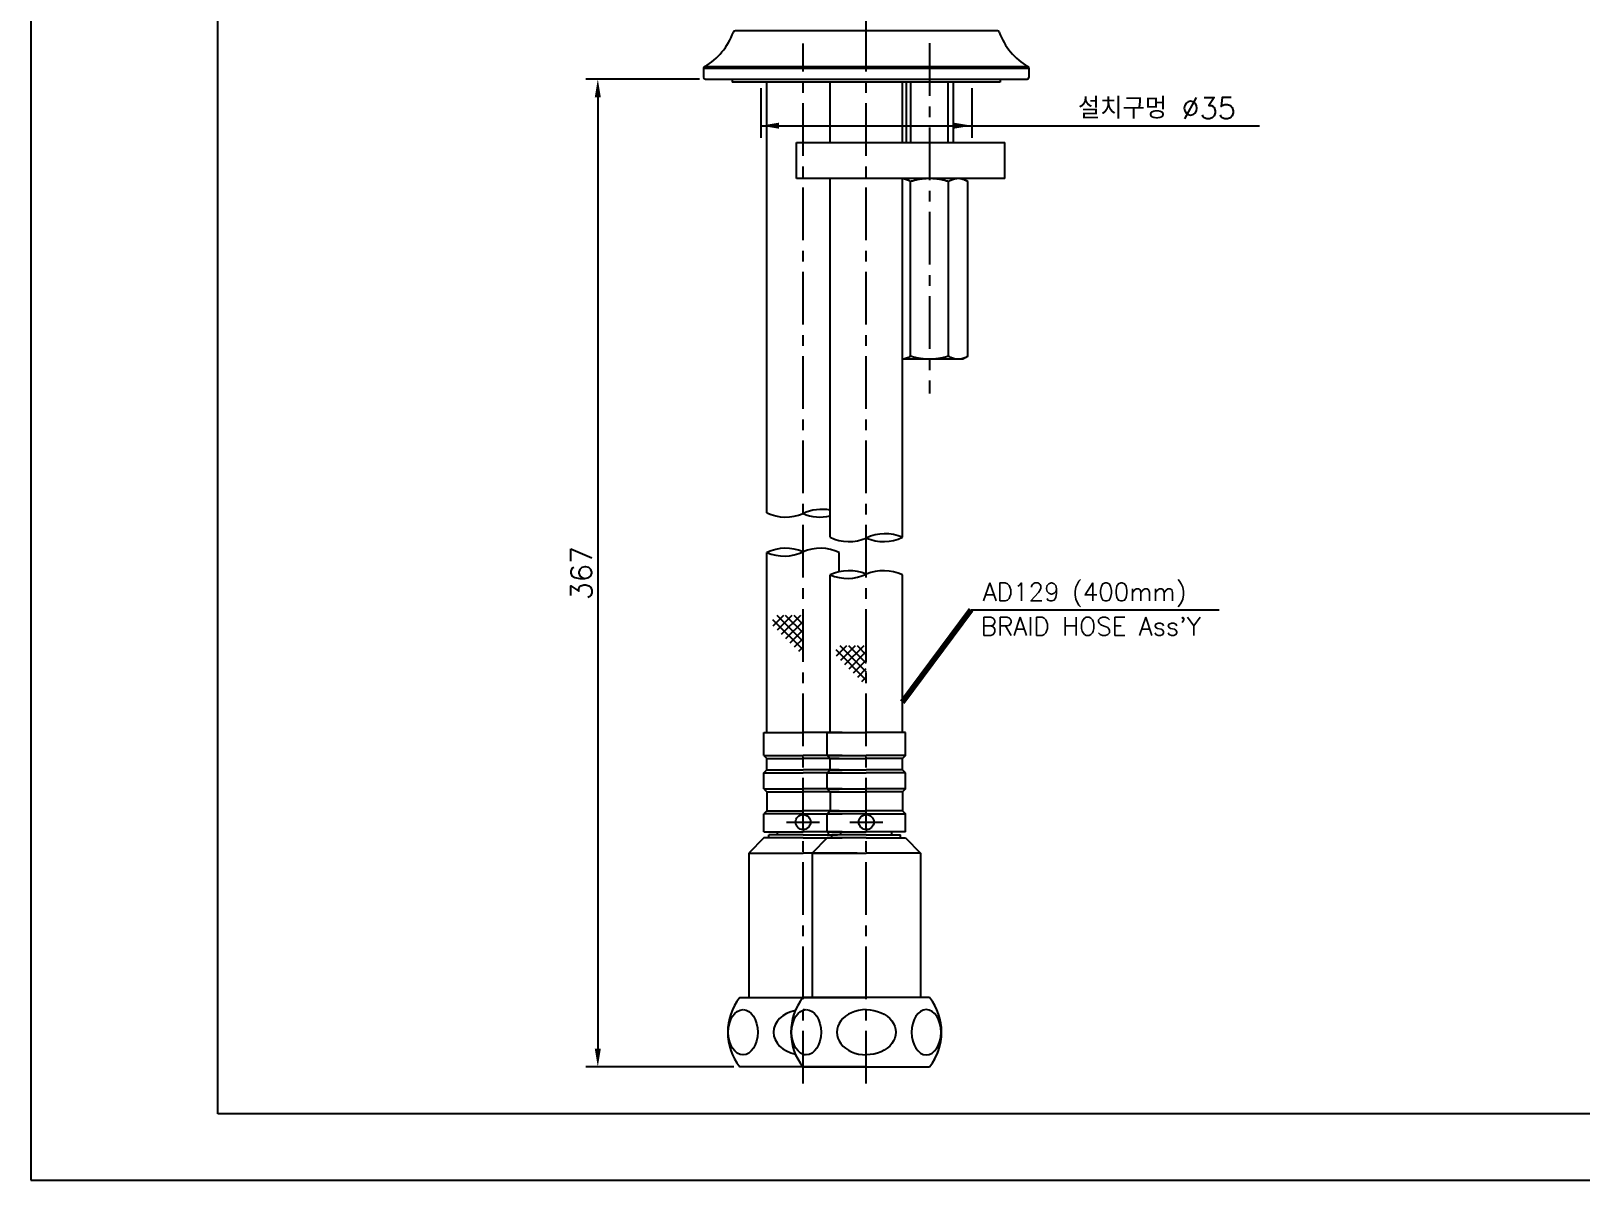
# Model space of a CAD drawing. Extents: x 30 to 624, y 450 to 870.
# Drawn here: x 30 to 287.3, y 450 to 640.8 of the extents above; entities that cross this region are included whole.
import ezdxf

# ---------------------------------------------------------------- set-up
doc = ezdxf.new("R2010")
doc.units = 0
doc.header["$LTSCALE"] = 7
doc.header["$MEASUREMENT"] = 0
doc.linetypes.add('CENTER', pattern=[2, 1.25, -0.25, 0.25, -0.25])
doc.layers.get('0').update_dxf_attribs({"color": 2, "linetype": 'CONTINUOUS'})
for name, color, linetype in [('CL', 1, 'CENTER'), ('D', 2, 'CONTINUOUS'), ('DIM', 2, 'CONTINUOUS'), ('DWG', 7, 'CONTINUOUS')]:
    doc.layers.add(name, color=color, linetype=linetype)
doc.styles.add('GHS', font='ROMANS', dxfattribs={"bigfont": 'GHS'})
doc.dimstyles.new('STANDARD$7', dxfattribs={"dimtxt": 3.5, "dimasz": 3, "dimexe": 1, "dimexo": 0.0625, "dimgap": 1, "dimtad": 1, "dimdec": 4, "dimzin": 0, "dimdsep": 46, "dimtxsty": 'GHS', "dimcen": 1, "dimclrt": 2, "dimadec": 0, "dimazin": 0, "dimtfac": 1, "dimtdec": 4, "dimtofl": 0, "dimtmove": 0, "dimatfit": 3, "dimfxl": 0, "dimtolj": 1, "dimtzin": 0, "dimarcsym": 0})

msp = doc.modelspace()

# ---------------------------------------------------------------- linework, layer by layer
for p, q in [((30, 870), (30, 450)), ((30, 450), (624, 450))]:
    msp.add_line(p, q)
at = {"color": 4}
for p, q in [((61, 461), (61, 836)), ((610, 461), (61, 461))]:
    msp.add_line(p, q, dxfattribs=at)
at = {"color": 7, "linetype": 'Continuous'}
for p, q in [((190.45, 640.75), (146.87, 640.75)), ((141.66, 634.58), (195.66, 634.58)), ((141.66, 634.58), (141.66, 633.05)), ((141.81, 634.84), (195.51, 634.84)), ((195.66, 634.58), (195.66, 633.05)), ((141.96, 632.75), (195.36, 632.75)), ((146.41, 632.75), (146.41, 632.25)), ((190.91, 632.25), (146.41, 632.25)), ((152.16, 560.76), (152.16, 632.25)), ((162.66, 622.25), (162.66, 632.25)), ((174.66, 622.25), (174.66, 632.25)), ((175.26, 632.25), (175.26, 622.25)), ((183.06, 632.25), (183.06, 622.25)), ((190.91, 632.75), (190.91, 632.25)), ((157.1, 622.25), (191.66, 622.25)), ((157.1, 616.25), (157.1, 622.25)), ((191.66, 616.25), (191.66, 622.25)), ((191.66, 616.25), (157.1, 616.25)), ((162.66, 556.7), (162.66, 616.25)), ((174.66, 556.7), (174.66, 616.25)), ((175.98, 586.74), (175.98, 615.76)), ((182.33, 586.74), (182.33, 615.76)), ((184.66, 616.25), (185.51, 615.76)), ((185.51, 586.74), (185.51, 615.76)), ((185.51, 586.74), (184.66, 586.25)), ((184.66, 586.25), (174.66, 586.25))]:
    msp.add_line(p, q, dxfattribs=at)
at = {"color": 2, "linetype": 'Continuous'}
for p, q in [((176.06, 622.25), (176.06, 632.25)), ((182.26, 622.25), (182.26, 632.25))]:
    msp.add_line(p, q, dxfattribs=at)
at = {"color": 2}
for p, q in [((153.08, 543.07), (158.16, 537.99)), ((153.2, 542.02), (154.95, 543.78)), ((153.79, 543.78), (158.16, 539.41)), ((153.91, 541.32), (156.37, 543.78)), ((154.61, 540.61), (157.78, 543.78)), ((155.2, 543.78), (158.16, 540.82)), ((156.62, 543.78), (158.16, 542.23)), ((158.03, 543.78), (158.16, 543.65)), ((155.32, 539.9), (158.16, 542.74)), ((156.03, 539.2), (158.16, 541.33)), ((156.73, 538.49), (158.16, 539.91)), ((157.44, 537.78), (158.16, 538.5)), ((163.58, 538.05), (168.66, 532.97)), ((163.7, 537), (165.45, 538.75)), ((164.29, 538.75), (168.66, 534.38)), ((164.41, 536.29), (166.87, 538.75)), ((165.11, 535.59), (168.28, 538.75)), ((165.7, 538.75), (168.66, 535.8)), ((167.12, 538.75), (168.66, 537.21)), ((168.53, 538.75), (168.66, 538.63)), ((165.82, 534.88), (168.66, 537.72)), ((166.53, 534.17), (168.66, 536.3)), ((167.23, 533.47), (168.66, 534.89)), ((167.94, 532.76), (168.66, 533.48))]:
    msp.add_line(p, q, dxfattribs=at)
at = {"color": 7, "linetype": 'Continuous'}
for centre, radius, start, end in [((146.87, 640.45), 0.3, 90, 159.9002), ((190.45, 640.45), 0.3, 20.0998, 90), ((136.26, 644.33), 11, 300.2931, 339.9002), ((201.06, 644.33), 11, 200.0998, 239.7069), ((141.96, 634.58), 0.3, 120.2931, 180), ((141.96, 633.05), 0.3, 180, 270), ((195.36, 633.05), 0.3, 270, 0), ((195.36, 634.58), 0.3, 0, 59.7069)]:
    msp.add_arc(centre, radius, start, end, dxfattribs=at)
at = {"color": 2, "linetype": 'Continuous'}
for centre, start, end in [((161.3, 553.97), 79.3484, 115.2076), ((155.3, 567.43), 244.7924, 292.8559), ((161.02, 567.43), 247.1441, 282.8454), ((165.8, 563.37), 244.7924, 292.8559), ((171.8, 549.91), 67.1441, 115.2076), ((171.52, 563.37), 247.1441, 295.2076), ((155.3, 547.5), 67.1441, 115.2076), ((155.02, 560.96), 247.1441, 295.2076), ((161.02, 547.5), 64.7924, 112.8559), ((165.8, 543.78), 67.1441, 115.2076), ((171.52, 543.78), 64.7924, 112.8559), ((165.52, 557.24), 247.1441, 295.2076)]:
    msp.add_arc(centre, 7.37, start, end, dxfattribs=at)
at = {"color": 7, "linetype": 'Continuous'}
for points in [[(175.98, 615.76), (175.87, 615.82), (175.66, 615.94), (175.34, 616.07), (175.02, 616.17), (174.8, 616.22), (174.67, 616.23), (174.66, 616.24)], [(175.98, 586.74), (175.87, 586.68), (175.66, 586.56), (175.34, 586.43), (175.02, 586.33), (174.8, 586.28), (174.67, 586.27), (174.66, 586.27)]]:
    msp.add_open_spline(points, degree=3, knots=[0, 0, 0, 0, 0.376233, 0.723004, 1.051408, 1.368859, 1.417367, 1.417367, 1.417367, 1.417367], dxfattribs=at)
for points in [[(178.11, 616.19), (177.9, 616.17), (177.27, 616.07), (176.64, 615.93), (175.98, 615.76)], [(178.12, 616.19), (178.11, 616.19)], [(179.16, 616.25), (178.53, 616.23), (178.12, 616.19)], [(182.33, 615.76), (181.67, 615.93), (181.04, 616.07), (180.41, 616.17), (179.78, 616.23), (179.16, 616.25)], [(183.92, 616.25), (183.61, 616.23), (183.3, 616.17), (182.98, 616.07), (182.67, 615.94), (182.33, 615.76)], [(185.51, 615.76), (185.18, 615.94), (184.86, 616.07), (184.54, 616.17), (184.23, 616.23), (183.92, 616.25)], [(179.16, 586.25), (178.53, 586.27), (177.9, 586.33), (177.27, 586.43), (176.64, 586.57), (175.98, 586.74)], [(182.33, 586.74), (181.67, 586.57), (181.04, 586.43), (180.41, 586.33), (179.78, 586.27), (179.16, 586.25)], [(183.92, 586.25), (183.61, 586.27), (183.3, 586.33), (182.98, 586.43), (182.67, 586.57), (182.33, 586.74)], [(185.51, 586.74), (185.18, 586.57), (184.86, 586.43), (184.54, 586.33), (184.23, 586.27), (183.92, 586.25)]]:
    msp.add_spline(points, degree=3, dxfattribs=at)
at = {"layer": 'CL'}
for p, q in [((168.66, 466), (168.66, 754.27)), ((158.16, 466), (158.16, 638.66)), ((179.16, 638.71), (179.16, 580.57)), ((155.41, 509.42), (160.91, 509.42)), ((165.91, 509.42), (171.41, 509.42))]:
    msp.add_line(p, q, dxfattribs=at)
at = {"layer": 'D'}
msp.add_line((186.08, 544.64), (227.26, 544.64), dxfattribs=at)
at = {"layer": 'DIM'}
for p, q in [((140.96, 632.75), (122.09, 632.75)), ((151.16, 631.25), (151.16, 623.03)), ((186.16, 631.25), (186.16, 623.03)), ((124.09, 629.75), (124.09, 471.78)), ((151.16, 625.03), (186.16, 625.03)), ((186.16, 625.03), (233.93, 625.03)), ((146.66, 468.78), (122.09, 468.78))]:
    msp.add_line(p, q, dxfattribs=at)
for points in [[(123.59, 629.75), (124.59, 629.75), (124.09, 632.75)], [(154.16, 624.53), (154.16, 625.53), (151.16, 625.03)], [(183.16, 624.53), (183.16, 625.53), (186.16, 625.03)], [(123.59, 471.78), (124.59, 471.78), (124.09, 468.78)]]:
    msp.add_solid(points, dxfattribs=at)
at = {"layer": 'DWG'}
for p, q in [((152.16, 524.28), (152.16, 554.17)), ((164.16, 550.97), (164.16, 554.17)), ((162.66, 524.28), (162.66, 550.45)), ((174.66, 524.28), (174.66, 550.45)), ((164.16, 537.46), (164.16, 537.47)), ((151.66, 520.45), (151.66, 524.28)), ((151.66, 524.28), (158.16, 524.28)), ((161.66, 524.28), (158.16, 524.28)), ((164.66, 524.28), (158.16, 524.28)), ((162.16, 520.45), (162.16, 524.28)), ((162.16, 524.28), (168.66, 524.28)), ((175.16, 524.28), (168.66, 524.28)), ((172.16, 524.28), (168.66, 524.28)), ((175.16, 520.45), (175.16, 524.28)), ((151.66, 520.45), (152.16, 519.95)), ((151.66, 520.45), (158.16, 520.45)), ((152.16, 518.11), (152.16, 519.95)), ((152.16, 519.95), (158.16, 519.95)), ((164.66, 520.45), (158.16, 520.45)), ((164.16, 519.95), (158.16, 519.95)), ((162.16, 520.45), (168.66, 520.45)), ((162.16, 520.45), (162.66, 519.95)), ((162.66, 519.95), (168.66, 519.95)), ((162.66, 518.11), (162.66, 519.95)), ((175.16, 520.45), (168.66, 520.45)), ((174.66, 519.95), (168.66, 519.95)), ((175.16, 520.45), (174.66, 519.95)), ((174.66, 518.11), (174.66, 519.95)), ((151.66, 517.61), (152.16, 518.11)), ((151.66, 514.95), (151.66, 517.61)), ((151.66, 517.61), (158.16, 517.61)), ((152.16, 518.11), (158.16, 518.11)), ((164.16, 518.11), (158.16, 518.11)), ((164.66, 517.61), (158.16, 517.61)), ((162.16, 517.61), (162.66, 518.11)), ((162.16, 517.61), (168.66, 517.61)), ((162.16, 514.95), (162.16, 517.61)), ((162.66, 518.11), (168.66, 518.11)), ((174.66, 518.11), (168.66, 518.11)), ((175.16, 517.61), (168.66, 517.61)), ((175.16, 517.61), (174.66, 518.11)), ((175.16, 514.95), (175.16, 517.61)), ((151.66, 514.95), (152.16, 514.45)), ((151.66, 514.95), (158.16, 514.95)), ((164.66, 514.95), (158.16, 514.95)), ((162.16, 514.95), (168.66, 514.95)), ((162.16, 514.95), (162.66, 514.45)), ((175.16, 514.95), (168.66, 514.95)), ((175.16, 514.95), (174.66, 514.45)), ((152.16, 514.45), (158.16, 514.45)), ((152.16, 514.45), (152.16, 511.28)), ((164.16, 514.45), (158.16, 514.45)), ((162.66, 514.45), (168.66, 514.45)), ((162.66, 514.45), (162.66, 511.28)), ((174.66, 514.45), (168.66, 514.45)), ((174.66, 514.45), (174.66, 511.28)), ((152.16, 511.28), (151.66, 510.78)), ((151.66, 507.78), (151.66, 510.78)), ((158.16, 510.78), (151.66, 510.78)), ((152.16, 511.28), (158.16, 511.28)), ((164.16, 511.28), (158.16, 511.28)), ((158.16, 510.78), (164.66, 510.78)), ((162.66, 511.28), (162.16, 510.78)), ((168.66, 510.78), (162.16, 510.78)), ((162.16, 507.78), (162.16, 510.78)), ((162.66, 511.28), (168.66, 511.28)), ((174.66, 511.28), (168.66, 511.28)), ((168.66, 510.78), (175.16, 510.78)), ((174.66, 511.28), (175.16, 510.78)), ((175.16, 507.78), (175.16, 510.78)), ((151.66, 507.78), (158.16, 507.78)), ((152.46, 506.78), (152.46, 507.28)), ((153.91, 507.28), (152.46, 507.28)), ((158.16, 507.28), (152.46, 507.28)), ((153.91, 507.28), (153.91, 507.78)), ((164.66, 507.78), (158.16, 507.78)), ((158.16, 507.28), (163.86, 507.28)), ((162.16, 507.78), (168.66, 507.78)), ((162.41, 507.28), (162.41, 507.78)), ((162.41, 507.28), (163.86, 507.28)), ((168.66, 507.28), (162.96, 507.28)), ((164.41, 507.28), (162.96, 507.28)), ((162.96, 506.78), (162.96, 507.28)), ((164.41, 507.28), (164.41, 507.78)), ((175.16, 507.78), (168.66, 507.78)), ((168.66, 507.28), (174.36, 507.28)), ((172.91, 507.28), (172.91, 507.78)), ((172.91, 507.28), (174.36, 507.28)), ((174.36, 506.78), (174.36, 507.28)), ((151.66, 506.78), (149.16, 504.28)), ((158.16, 506.78), (151.66, 506.78)), ((158.16, 506.78), (164.66, 506.78)), ((162.16, 506.78), (159.66, 504.28)), ((168.66, 506.78), (162.16, 506.78)), ((168.66, 506.78), (175.16, 506.78)), ((175.16, 506.78), (177.66, 504.28)), ((149.16, 504.28), (149.16, 480.28)), ((149.16, 504.28), (149.16, 498.78)), ((149.16, 504.28), (158.16, 504.28)), ((167.16, 504.28), (158.16, 504.28)), ((159.66, 504.28), (168.66, 504.28)), ((159.66, 504.28), (159.66, 498.78)), ((159.66, 504.28), (159.66, 480.28)), ((177.66, 504.28), (168.66, 504.28)), ((177.66, 504.28), (177.66, 480.28)), ((147.66, 480.28), (158.16, 480.28)), ((168.66, 480.28), (158.16, 480.28)), ((158.16, 480.28), (168.66, 480.28)), ((179.16, 480.28), (168.66, 480.28)), ((158.16, 468.78), (147.66, 468.78)), ((158.16, 468.78), (168.66, 468.78)), ((168.66, 468.78), (158.16, 468.78)), ((168.66, 468.78), (179.16, 468.78))]:
    msp.add_line(p, q, dxfattribs=at)
for centre in [(158.16, 509.42), (168.66, 509.42)]:
    msp.add_circle(centre, 1.25, dxfattribs=at)
for centre, start, end in [((154.92, 474.53), 141.642, 218.358), ((165.42, 474.53), 141.642, 218.358), ((171.89, 474.53), 321.642, 38.358), ((171.89, 474.53), 321.642, 7.2043)]:
    msp.add_arc(centre, 9.27, start, end, dxfattribs=at)
for centre in [(148.2, 474.53), (158.7, 474.53)]:
    msp.add_ellipse(centre, major_axis=(0, 3.75), ratio=0.653197, dxfattribs=at)
for centre, start_param, end_param in [((158.16, 474.53), 4.97296, 7.593411), ((168.66, 474.53), 4.712389, 7.853982)]:
    msp.add_ellipse(centre, major_axis=(-4.9, 0), ratio=0.765466, start_param=start_param, end_param=end_param, dxfattribs=at)
at = {"layer": 'DWG', "extrusion": (0, 0, -1)}
for centre, start_param, end_param in [((158.16, 474.53), 4.712389, 4.786037), ((168.66, 474.53), 4.712389, 7.853982), ((158.16, 474.53), 7.780334, 7.853982)]:
    msp.add_ellipse(centre, major_axis=(4.9, 0), ratio=0.765466, start_param=start_param, end_param=end_param, dxfattribs=at)
msp.add_ellipse((178.62, 474.53), major_axis=(0, 3.75), ratio=0.653197, dxfattribs=at)

# ---------------------------------------------------------------- texts
at = {"layer": 'D', "style": 'GHS'}
for s, p in [('AD129 (400mm)', (188.01, 546.13)), ("BRAID HOSE Ass'Y", (187.67, 540.42))]:
    msp.add_text(s, height=3, dxfattribs=at).set_placement(p)
at = {"layer": 'DIM', "insert": (216.89, 627.94), "char_height": 3.5, "attachment_point": 5, "style": 'GHS'}
msp.add_mtext('설치구멍 %%c35', dxfattribs=at)
at = {"layer": 'DIM', "insert": (121.34, 550.76), "char_height": 3.5, "attachment_point": 5, "rotation": 90, "style": 'GHS'}
msp.add_mtext('\\A1;367', dxfattribs=at)

# ---------------------------------------------------------------- leaders
at = {"layer": 'DIM'}
msp.add_leader([(174.66, 529.35), (186.08, 544.64)], dimstyle='STANDARD$7', override={"dimexe": 2, "dimexo": 1, "dimtad": 0, "dimcen": 0, "dimclrd": 256, "dimclre": 256, "dimclrt": 256, "dimadec": 4, "dimtfac": 0.5, "dimtix": 1, "dimtofl": 1, "dimtmove": 2, "dimlwd": 65535, "dimlwe": 65535}, dxfattribs=at)

doc.saveas('drawing.dxf')
